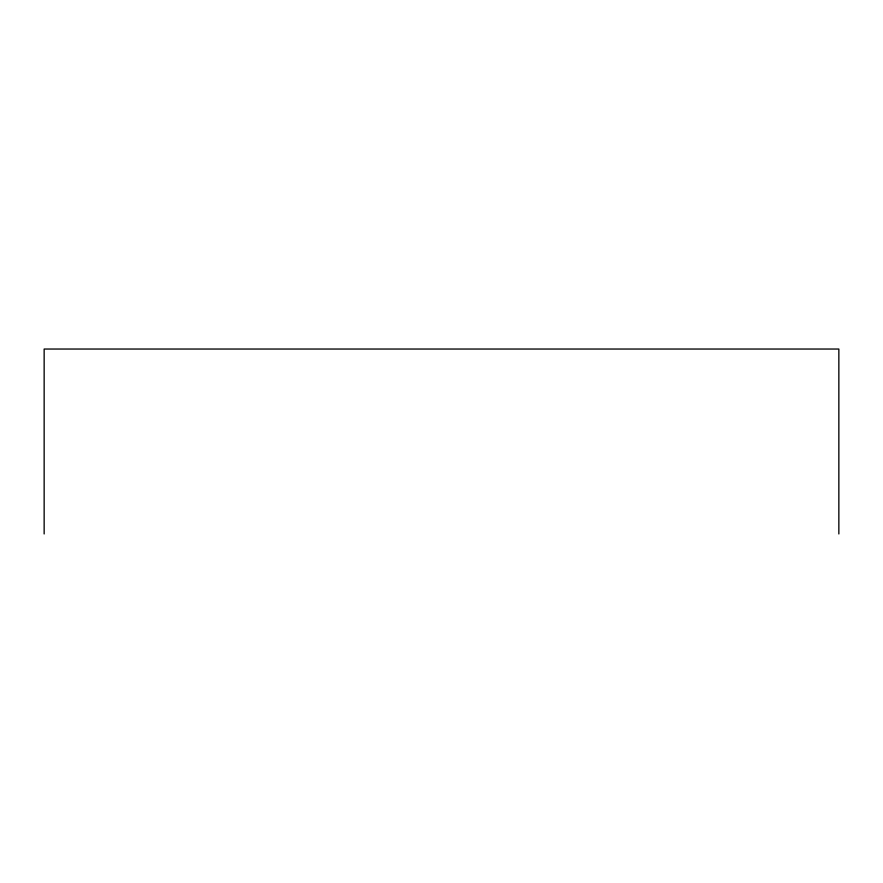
<?xml version="1.0" encoding="UTF-8"?>
<svg xmlns="http://www.w3.org/2000/svg" width="883" height="883" viewBox="0 0 883 883"><rect width="100%" height="100%" fill="white"/><g stroke="black" fill="none" stroke-linecap="round" stroke-linejoin="round"><path stroke-width="1.32" d="M838.85 533.961L838.85 349.039L44.15 349.039L44.15 533.961"/></g></svg>
